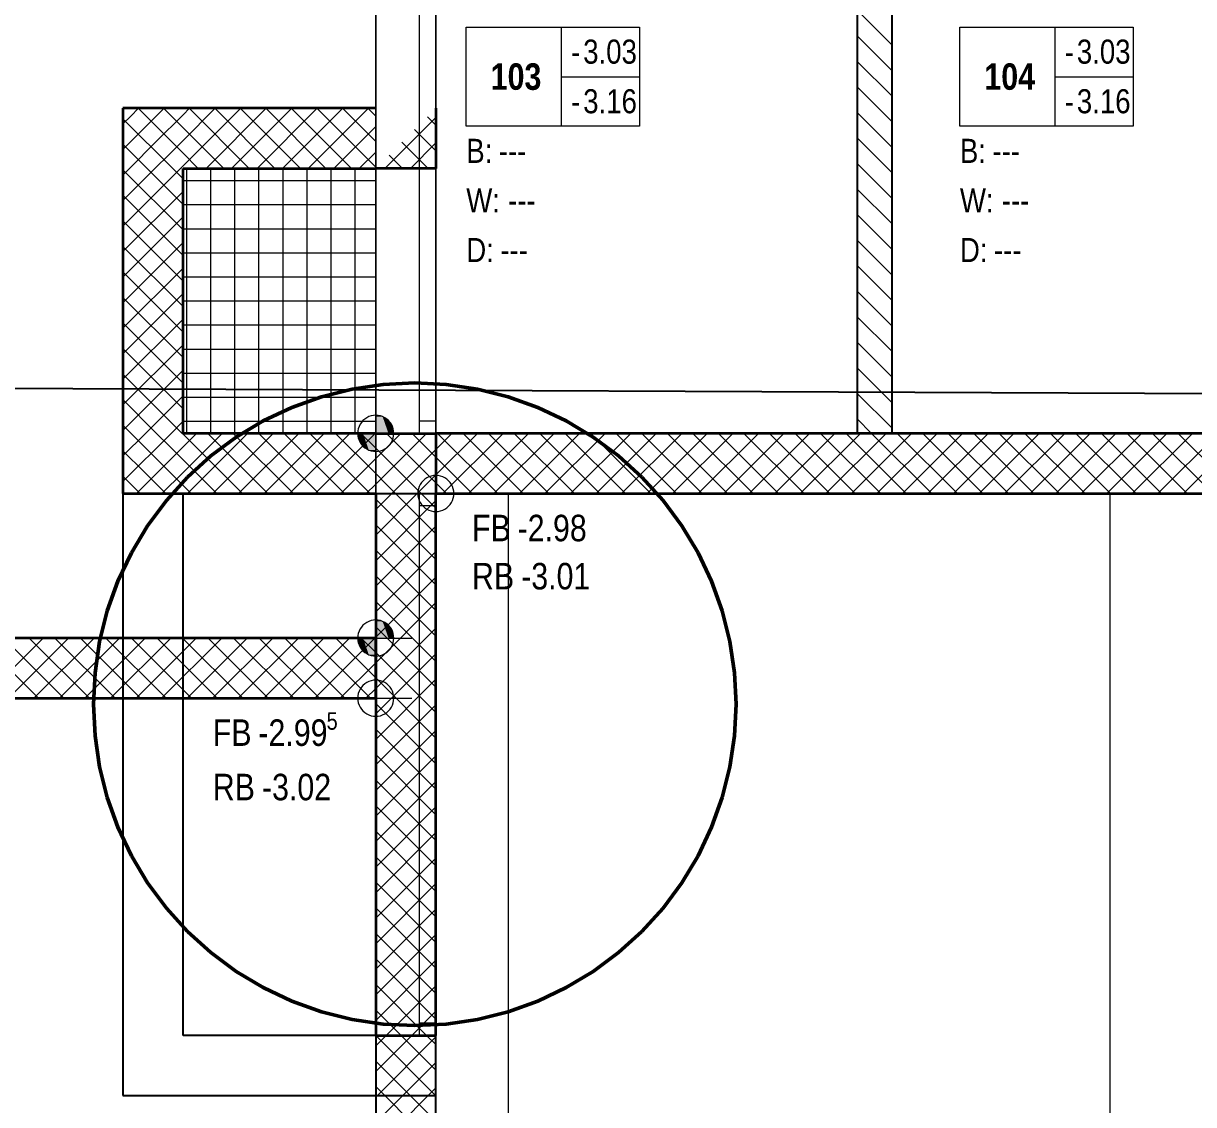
# Model space of a CAD drawing. Extents: x 885 to 2021, y 330 to 1122.
# Drawn here: x 1498.6 to 1595.8, y 798.9 to 888.7 of the extents above; entities that cross this region are included whole.
import ezdxf
from ezdxf.lldxf.tags import DXFTag

# ---------------------------------------------------------------- set-up
doc = ezdxf.new("R2010")
doc.units = 0
doc.layers.get('0').update_dxf_attribs({"lineweight": 25})
for name, color, linetype, lineweight in [('- Revision Neu', 7, 'Continuous', 25), ('000-3 Kataster Parzellengrenzen', 7, 'Continuous', 25), ('010 Aussenwände', 7, 'Continuous', 25), ('010 Aussenwände Abbruch', 7, 'Continuous', 25), ('010 Aussenwände Bauteilschraffuren', 7, 'Continuous', 25), ('010 Aussenwände Bauteilschraffuren Neu', 7, 'Continuous', 25), ('010 Aussenwände Neu', 7, 'Continuous', 25), ('010 Fenster', 7, 'Continuous', 25), ('010 Fenster Abbruch', 7, 'Continuous', 25), ('015 Innenwände', 7, 'Continuous', 25), ('015 Innenwände Abbruch', 7, 'Continuous', 25), ('015 Innenwände Bauteilschraffuren', 7, 'Continuous', 25), ('015 Innenwände Bauteilschraffuren Neu', 7, 'Continuous', 25), ('015 Innenwände Neu', 7, 'Continuous', 25), ('030 Bodenaufbauten', 7, 'Continuous', 25), ('035 Decken', 7, 'Continuous', 25), ('035 Decken Abbruch', 7, 'Continuous', 25), ('060 Möbel Einbau', 7, 'Continuous', 25), ('080 Raum Innen Kontur', 7, 'Continuous', 25), ('080 Raum Innen Kontur Neu', 7, 'Continuous', 25), ('080 Raum Innen Text', 7, 'Continuous', 25), ('080 Raum Innen Textrahmen', 7, 'Continuous', 25), ('111 Bemassung Ausführung Koten', 7, 'Continuous', 25), ('111 Bemassung Ausführung Koten Neu', 7, 'Continuous', 25)]:
    doc.layers.add(name, color=color, linetype=linetype, lineweight=lineweight)
doc.styles.get("Standard").update_dxf_attribs({"font": 'arial.ttf'})
tags = doc.linetypes.add('Blase - eng', pattern='A,0,[2,5773_032 -1.UG1.shx,S=0.003987,R=0,X=-6.43284e-05,Y=0.012246],-0.5,0', length=0.5).pattern_tags.tags
tags[14:15] = [DXFTag(74, 4), DXFTag(75, 0), DXFTag(340, '0'), DXFTag(46, 1.0), DXFTag(50, 0.0), DXFTag(44, 0.0), DXFTag(45, 0.0)]
tags[12:13] = [DXFTag(74, 4), DXFTag(75, 0), DXFTag(340, '0'), DXFTag(46, 1.0), DXFTag(50, 0.0), DXFTag(44, 0.0), DXFTag(45, 0.0)]
tags = doc.linetypes.add('Strich 2_1mm', pattern=[0.003, 0.002, -0.001]).pattern_tags.tags
tags[6:7] = [DXFTag(74, 4), DXFTag(75, 0), DXFTag(340, '0'), DXFTag(46, 1.0), DXFTag(50, 0.0), DXFTag(44, 0.0), DXFTag(45, 0.0)]
tags[4:5] = [DXFTag(74, 4), DXFTag(75, 0), DXFTag(340, '0'), DXFTag(46, 1.0), DXFTag(50, 0.0), DXFTag(44, 0.0), DXFTag(45, 0.0)]
tags = doc.linetypes.add('Strich 3_1mm Kanten', pattern=[0.004, 0.003, -0.001]).pattern_tags.tags
tags[6:7] = [DXFTag(74, 4), DXFTag(75, 0), DXFTag(340, '0'), DXFTag(46, 1.0), DXFTag(50, 0.0), DXFTag(44, 0.0), DXFTag(45, 0.0)]
tags[4:5] = [DXFTag(74, 4), DXFTag(75, 0), DXFTag(340, '0'), DXFTag(46, 1.0), DXFTag(50, 0.0), DXFTag(44, 0.0), DXFTag(45, 0.0)]
tags = doc.linetypes.add('Strichpunkt 3_1_1mm Achsen', pattern=[0.005, 0.003, -0.001, 0, -0.001]).pattern_tags.tags
tags[10:11] = [DXFTag(74, 4), DXFTag(75, 0), DXFTag(340, '0'), DXFTag(46, 1.0), DXFTag(50, 0.0), DXFTag(44, 0.0), DXFTag(45, 0.0)]
tags[8:9] = [DXFTag(74, 4), DXFTag(75, 0), DXFTag(340, '0'), DXFTag(46, 1.0), DXFTag(50, 0.0), DXFTag(44, 0.0), DXFTag(45, 0.0)]
tags[6:7] = [DXFTag(74, 4), DXFTag(75, 0), DXFTag(340, '0'), DXFTag(46, 1.0), DXFTag(50, 0.0), DXFTag(44, 0.0), DXFTag(45, 0.0)]
tags[4:5] = [DXFTag(74, 4), DXFTag(75, 0), DXFTag(340, '0'), DXFTag(46, 1.0), DXFTag(50, 0.0), DXFTag(44, 0.0), DXFTag(45, 0.0)]
tags = doc.linetypes.add('Unsichtbare Linie', pattern='A,0,[1,5773_032 -1.UG1.shx,S=10,R=0,X=0,Y=0],-10,0', length=10).pattern_tags.tags
tags[14:15] = [DXFTag(74, 4), DXFTag(75, 0), DXFTag(340, '0'), DXFTag(46, 1.0), DXFTag(50, 0.0), DXFTag(44, 0.0), DXFTag(45, 0.0)]
tags[12:13] = [DXFTag(74, 4), DXFTag(75, 0), DXFTag(340, '0'), DXFTag(46, 1.0), DXFTag(50, 0.0), DXFTag(44, 0.0), DXFTag(45, 0.0)]

# ---------------------------------------------------------------- blocks, each defined once
blk = doc.blocks.new('Referenz-A0T8DINEAL', base_point=(896.585, 372.187))
at = {"layer": '- Revision Neu', "color": 0, "linetype": 'Blase - eng', "lineweight": 50, "ltscale": 0.125}
for p, q in [((1528.506, 858.664), (1525.915, 858.28)), ((1531.122, 858.793), (1528.506, 858.664)), ((1533.738, 858.664), (1531.122, 858.793)), ((1536.329, 858.28), (1533.738, 858.664)), ((1523.375, 857.643), (1520.908, 856.761)), ((1525.915, 858.28), (1523.375, 857.643)), ((1538.87, 857.643), (1536.329, 858.28)), ((1541.336, 856.761), (1538.87, 857.643)), ((1520.908, 856.761), (1518.541, 855.641)), ((1543.704, 855.641), (1541.336, 856.761)), ((1518.541, 855.641), (1516.294, 854.295)), ((1545.95, 854.295), (1543.704, 855.641)), ((1516.294, 854.295), (1514.19, 852.734)), ((1548.054, 852.734), (1545.95, 854.295)), ((1514.19, 852.734), (1512.25, 850.975)), ((1549.995, 850.975), (1548.054, 852.734)), ((1512.25, 850.975), (1510.491, 849.035)), ((1551.754, 849.035), (1549.995, 850.975)), ((1510.491, 849.035), (1508.93, 846.931)), ((1553.314, 846.931), (1551.754, 849.035)), ((1508.93, 846.931), (1507.584, 844.684)), ((1554.661, 844.684), (1553.314, 846.931)), ((1507.584, 844.684), (1506.464, 842.317)), ((1555.781, 842.317), (1554.661, 844.684)), ((1506.464, 842.317), (1505.582, 839.85)), ((1556.663, 839.85), (1555.781, 842.317)), ((1505.582, 839.85), (1504.945, 837.31)), ((1557.299, 837.31), (1556.663, 839.85)), ((1504.945, 837.31), (1504.561, 834.719)), ((1557.684, 834.719), (1557.299, 837.31)), ((1504.561, 834.719), (1504.432, 832.103)), ((1557.812, 832.103), (1557.684, 834.719)), ((1504.432, 832.103), (1504.561, 829.487)), ((1557.684, 829.487), (1557.812, 832.103)), ((1504.561, 829.487), (1504.945, 826.896)), ((1557.299, 826.896), (1557.684, 829.487)), ((1504.945, 826.896), (1505.582, 824.355)), ((1556.663, 824.355), (1557.299, 826.896)), ((1505.582, 824.355), (1506.464, 821.889)), ((1555.781, 821.889), (1556.663, 824.355)), ((1506.464, 821.889), (1507.584, 819.521)), ((1554.661, 819.521), (1555.781, 821.889)), ((1507.584, 819.521), (1508.93, 817.275)), ((1553.314, 817.275), (1554.661, 819.521)), ((1508.93, 817.275), (1510.491, 815.171)), ((1551.754, 815.171), (1553.314, 817.275)), ((1510.491, 815.171), (1512.25, 813.23)), ((1549.995, 813.23), (1551.754, 815.171)), ((1512.25, 813.23), (1514.19, 811.471)), ((1548.054, 811.471), (1549.995, 813.23)), ((1514.19, 811.471), (1516.294, 809.911)), ((1545.95, 809.911), (1548.054, 811.471)), ((1516.294, 809.911), (1518.541, 808.564)), ((1543.704, 808.564), (1545.95, 809.911)), ((1518.541, 808.564), (1520.908, 807.444)), ((1541.336, 807.444), (1543.704, 808.564)), ((1520.908, 807.444), (1523.375, 806.562)), ((1538.87, 806.562), (1541.336, 807.444)), ((1523.375, 806.562), (1525.915, 805.926)), ((1525.915, 805.926), (1528.506, 805.541)), ((1533.738, 805.541), (1536.329, 805.926)), ((1536.329, 805.926), (1538.87, 806.562)), ((1528.506, 805.541), (1531.122, 805.413)), ((1531.122, 805.413), (1533.738, 805.541))]:
    blk.add_line(p, q, dxfattribs=at)
at = {"layer": '000-3 Kataster Parzellengrenzen', "color": 0, "linetype": 'Continuous', "lineweight": -2, "ltscale": 0.0625}
blk.add_line((1490.819, 858.386), (1721.151, 857.379), dxfattribs=at)
blk.add_line((1490.819, 858.386), (1721.151, 857.379), dxfattribs=at)
at = {"layer": '010 Aussenwände', "color": 0, "lineweight": 35}
for p, q in [((1527.878, 881.603), (1506.878, 881.603)), ((1506.878, 881.603), (1506.878, 876.603)), ((1532.878, 881.603), (1532.878, 876.603)), ((1506.878, 876.603), (1506.878, 849.603)), ((1511.878, 876.603), (1527.878, 876.603)), ((1511.878, 854.603), (1511.878, 876.603)), ((1532.878, 876.603), (1527.878, 876.603)), ((1532.878, 876.603), (1527.878, 876.603)), ((1527.878, 854.603), (1511.878, 854.603)), ((1506.878, 849.603), (1511.878, 849.603)), ((1511.878, 849.603), (1527.878, 849.603))]:
    blk.add_line(p, q, dxfattribs=at)
at = {"layer": '010 Aussenwände', "color": 0, "linetype": 'Strichpunkt 3_1_1mm Achsen', "lineweight": 13, "ltscale": 0.0169}
for p, q in [((1527.878, 876.603), (1527.878, 854.603)), ((1532.878, 854.603), (1532.878, 876.603)), ((1527.878, 854.603), (1532.878, 854.603))]:
    blk.add_line(p, q, dxfattribs=at)
at = {"layer": '010 Aussenwände Abbruch', "color": 0, "linetype": 'Strich 2_1mm', "lineweight": -2, "ltscale": 0.0625}
for p, q in [((1506.878, 849.603), (1506.878, 799.603)), ((1506.878, 849.603), (1511.878, 849.603)), ((1511.878, 804.603), (1511.878, 849.603)), ((1527.878, 804.603), (1511.878, 804.603)), ((1506.878, 799.603), (1511.878, 799.603)), ((1511.878, 799.603), (1532.878, 799.603))]:
    blk.add_line(p, q, dxfattribs=at)
at = {"layer": '010 Aussenwände Bauteilschraffuren', "color": 0, "linetype": 'Continuous', "lineweight": 13, "ltscale": 0.0169}
for p, q in [((1506.878, 880.303), (1507.528, 880.953)), ((1511.016, 876.603), (1506.878, 880.74)), ((1507.528, 880.953), (1508.178, 881.603)), ((1511.878, 877.862), (1508.137, 881.603)), ((1508.589, 879.892), (1510.3, 881.603)), ((1509.65, 878.831), (1511.878, 881.06)), ((1511.878, 879.983), (1510.259, 881.603)), ((1511.878, 881.06), (1512.421, 881.603)), ((1511.878, 878.939), (1514.542, 881.603)), ((1511.878, 876.817), (1516.664, 881.603)), ((1517.38, 876.603), (1512.38, 881.603)), ((1513.785, 876.603), (1518.785, 881.603)), ((1519.501, 876.603), (1514.501, 881.603)), ((1515.906, 876.603), (1520.906, 881.603)), ((1521.623, 876.603), (1516.623, 881.603)), ((1518.028, 876.603), (1523.028, 881.603)), ((1523.744, 876.603), (1518.744, 881.603)), ((1520.149, 876.603), (1525.149, 881.603)), ((1525.865, 876.603), (1520.865, 881.603)), ((1522.27, 876.603), (1527.27, 881.603)), ((1527.878, 876.711), (1522.987, 881.603)), ((1527.878, 878.832), (1525.108, 881.603)), ((1527.878, 880.954), (1527.229, 881.603)), ((1528.634, 876.603), (1532.878, 880.847)), ((1532.878, 880.196), (1532.175, 880.9)), ((1506.878, 878.181), (1508.589, 879.892)), ((1515.259, 876.603), (1511.878, 879.983)), ((1524.392, 876.603), (1527.878, 880.09)), ((1532.878, 878.075), (1531.114, 879.839)), ((1507.421, 876.603), (1509.65, 878.831)), ((1510.71, 877.771), (1511.878, 878.939)), ((1508.895, 876.603), (1506.878, 878.619)), ((1513.137, 876.603), (1511.878, 877.862)), ((1526.513, 876.603), (1527.878, 877.968)), ((1532.229, 876.603), (1530.054, 878.778)), ((1530.756, 876.603), (1532.878, 878.726)), ((1509.542, 876.603), (1510.71, 877.771)), ((1530.108, 876.603), (1528.993, 877.718)), ((1506.878, 876.06), (1507.421, 876.603)), ((1506.878, 873.939), (1509.542, 876.603)), ((1506.878, 871.817), (1511.664, 876.603)), ((1511.878, 871.498), (1506.878, 876.498)), ((1511.878, 873.619), (1508.895, 876.603)), ((1511.878, 875.74), (1511.016, 876.603)), ((1511.664, 876.603), (1511.771, 876.71)), ((1511.771, 876.71), (1511.878, 876.817)), ((1527.987, 876.603), (1527.933, 876.657)), ((1532.877, 876.603), (1532.878, 876.604)), ((1506.878, 869.696), (1511.878, 874.696)), ((1511.878, 869.376), (1506.878, 874.376)), ((1506.878, 867.575), (1511.878, 872.575)), ((1511.878, 867.255), (1506.878, 872.255)), ((1506.878, 865.454), (1511.878, 870.454)), ((1511.878, 865.134), (1506.878, 870.134)), ((1506.878, 863.332), (1511.878, 868.332)), ((1511.878, 863.013), (1506.878, 868.013)), ((1506.878, 861.211), (1511.878, 866.211)), ((1511.878, 860.891), (1506.878, 865.891)), ((1506.878, 859.09), (1511.878, 864.09)), ((1511.878, 858.77), (1506.878, 863.77)), ((1506.878, 856.968), (1511.878, 861.968)), ((1511.878, 856.649), (1506.878, 861.649)), ((1506.878, 854.847), (1511.878, 859.847)), ((1511.803, 854.603), (1506.878, 859.527)), ((1509.682, 854.603), (1506.878, 857.406)), ((1508.756, 854.603), (1511.878, 857.726)), ((1510.877, 854.603), (1511.878, 855.604)), ((1507.56, 854.603), (1506.878, 855.285)), ((1506.878, 852.726), (1508.756, 854.603)), ((1506.878, 850.604), (1510.877, 854.603)), ((1509.719, 852.444), (1507.56, 854.603)), ((1510.78, 853.504), (1509.682, 854.603)), ((1511.841, 854.565), (1511.803, 854.603)), ((1511.878, 854.527), (1511.841, 854.565)), ((1511.878, 853.483), (1512.998, 854.603)), ((1511.878, 851.362), (1515.12, 854.603)), ((1516.803, 849.603), (1511.878, 854.527)), ((1512.241, 849.603), (1517.241, 854.603)), ((1518.924, 849.603), (1513.924, 854.603)), ((1514.362, 849.603), (1519.362, 854.603)), ((1521.045, 849.603), (1516.045, 854.603)), ((1516.483, 849.603), (1521.483, 854.603)), ((1523.167, 849.603), (1518.167, 854.603)), ((1518.605, 849.603), (1523.605, 854.603)), ((1525.288, 849.603), (1520.288, 854.603)), ((1520.726, 849.603), (1525.726, 854.603)), ((1527.409, 849.603), (1522.409, 854.603)), ((1522.847, 849.603), (1527.847, 854.603)), ((1527.878, 851.255), (1524.531, 854.603)), ((1527.878, 853.376), (1526.652, 854.603)), ((1527.878, 852.512), (1529.969, 854.603)), ((1527.878, 850.391), (1532.09, 854.603)), ((1530.826, 852.55), (1528.773, 854.603)), ((1531.887, 853.611), (1530.895, 854.603)), ((1532.878, 852.619), (1531.887, 853.611)), ((1508.659, 851.383), (1506.878, 853.163)), ((1507.998, 849.603), (1511.878, 853.483)), ((1511.878, 852.406), (1510.78, 853.504)), ((1529.765, 851.49), (1527.878, 853.376)), ((1529.211, 849.603), (1532.878, 853.27)), ((1532.878, 850.498), (1530.826, 852.55)), ((1511.878, 850.285), (1509.719, 852.444)), ((1514.682, 849.603), (1511.878, 852.406)), ((1524.969, 849.603), (1527.878, 852.512)), ((1507.598, 850.322), (1506.878, 851.042)), ((1510.439, 849.603), (1508.659, 851.383)), ((1510.12, 849.603), (1511.878, 851.362)), ((1528.705, 850.429), (1527.878, 851.255)), ((1531.652, 849.603), (1529.765, 851.49)), ((1531.333, 849.603), (1532.878, 851.148)), ((1508.318, 849.603), (1507.598, 850.322)), ((1512.56, 849.603), (1511.878, 850.285)), ((1527.09, 849.603), (1527.878, 850.391)), ((1529.531, 849.603), (1528.705, 850.429))]:
    blk.add_line(p, q, dxfattribs=at)
at = {"layer": '010 Aussenwände Bauteilschraffuren Neu', "color": 0, "linetype": 'Continuous', "lineweight": 0, "ltscale": 0.0169}
for p, q in [((1499.862, 832.603), (1494.862, 837.603)), ((1495.241, 832.603), (1500.241, 837.603)), ((1501.983, 832.603), (1496.983, 837.603)), ((1497.362, 832.603), (1502.362, 837.603)), ((1504.104, 832.603), (1499.104, 837.603)), ((1499.483, 832.603), (1504.483, 837.603)), ((1506.226, 832.603), (1501.226, 837.603)), ((1501.605, 832.603), (1506.605, 837.603)), ((1508.347, 832.603), (1503.347, 837.603)), ((1503.726, 832.603), (1508.726, 837.603)), ((1510.468, 832.603), (1505.468, 837.603)), ((1505.847, 832.603), (1510.847, 837.603)), ((1512.59, 832.603), (1507.59, 837.603)), ((1507.969, 832.603), (1512.969, 837.603)), ((1514.711, 832.603), (1509.711, 837.603)), ((1510.09, 832.603), (1515.09, 837.603)), ((1516.832, 832.603), (1511.832, 837.603)), ((1512.211, 832.603), (1517.211, 837.603)), ((1518.954, 832.603), (1513.954, 837.603)), ((1514.333, 832.603), (1519.333, 837.603)), ((1521.075, 832.603), (1516.075, 837.603)), ((1516.454, 832.603), (1521.454, 837.603)), ((1523.196, 832.603), (1518.196, 837.603)), ((1518.575, 832.603), (1523.575, 837.603)), ((1525.318, 832.603), (1520.318, 837.603)), ((1520.697, 832.603), (1525.697, 837.603)), ((1527.439, 832.603), (1522.439, 837.603)), ((1522.818, 832.603), (1527.818, 837.603)), ((1527.878, 834.285), (1524.56, 837.603)), ((1527.878, 836.406), (1526.682, 837.603)), ((1524.939, 832.603), (1527.878, 835.542)), ((1527.061, 832.603), (1527.878, 833.421))]:
    blk.add_line(p, q, dxfattribs=at)
at = {"layer": '010 Aussenwände Neu', "color": 0, "lineweight": 35}
for p, q in [((1527.878, 837.603), (1085.578, 837.603)), ((1527.878, 832.603), (1527.878, 837.603)), ((1387.378, 832.603), (1527.878, 832.603))]:
    blk.add_line(p, q, dxfattribs=at)
at = {"layer": '010 Fenster', "color": 0, "lineweight": 13}
for p, q in [((1527.878, 854.603), (1527.878, 899.603)), ((1532.878, 854.603), (1532.878, 899.603)), ((1531.478, 898.603), (1531.478, 855.603)), ((1532.878, 855.603), (1532.878, 898.603)), ((1531.478, 855.603), (1531.478, 854.603)), ((1532.878, 855.603), (1531.478, 855.603)), ((1532.878, 854.603), (1532.878, 855.603))]:
    blk.add_line(p, q, dxfattribs=at)
at = {"layer": '010 Fenster', "color": 0, "lineweight": 35}
for p, q in [((1527.878, 854.603), (1531.478, 854.603)), ((1531.478, 854.603), (1532.878, 854.603)), ((1531.478, 854.603), (1532.878, 854.603))]:
    blk.add_line(p, q, dxfattribs=at)
at = {"layer": '010 Fenster Abbruch', "color": 0, "linetype": 'Strich 2_1mm', "lineweight": -2, "ltscale": 0.0625}
for p, q in [((1527.878, 849.603), (1531.478, 849.603)), ((1531.478, 849.603), (1532.878, 849.603)), ((1531.478, 849.603), (1532.878, 849.603)), ((1527.878, 804.603), (1531.478, 804.603)), ((1531.478, 804.603), (1532.878, 804.603)), ((1531.478, 804.603), (1532.878, 804.603))]:
    blk.add_line(p, q, dxfattribs=at)
at = {"layer": '010 Fenster Abbruch', "color": 0, "linetype": 'Strich 2_1mm', "lineweight": 13, "ltscale": 0.0169}
for p, q in [((1527.878, 804.603), (1527.878, 849.603)), ((1531.478, 849.603), (1531.478, 848.603)), ((1532.878, 848.603), (1532.878, 849.603)), ((1532.878, 804.603), (1532.878, 849.603)), ((1531.478, 848.603), (1532.878, 848.603)), ((1531.478, 848.603), (1531.478, 805.603)), ((1532.878, 805.603), (1532.878, 848.603)), ((1532.878, 805.603), (1531.478, 805.603)), ((1531.478, 805.603), (1531.478, 804.603)), ((1532.878, 804.603), (1532.878, 805.603))]:
    blk.add_line(p, q, dxfattribs=at)
at = {"layer": '015 Innenwände', "color": 0, "lineweight": -2}
for p, q in [((1567.878, 927.303), (1567.878, 854.603)), ((1570.778, 854.603), (1570.778, 927.303)), ((1567.878, 854.603), (1570.778, 854.603)), ((1532.878, 804.603), (1527.878, 804.603)), ((1527.878, 804.603), (1527.878, 742.003)), ((1532.878, 742.003), (1532.878, 804.603))]:
    blk.add_line(p, q, dxfattribs=at)
at = {"layer": '015 Innenwände', "color": 0, "lineweight": 35}
for p, q in [((1527.878, 854.603), (1531.478, 854.603)), ((1531.478, 854.603), (1532.878, 854.603)), ((1532.878, 854.603), (1532.878, 849.603)), ((1532.878, 854.603), (1532.878, 849.603)), ((1721.151, 854.603), (1532.878, 854.603)), ((1532.878, 849.603), (1721.151, 849.603))]:
    blk.add_line(p, q, dxfattribs=at)
at = {"layer": '015 Innenwände Abbruch', "color": 0, "linetype": 'Strich 2_1mm', "lineweight": -2, "ltscale": 0.0625}
for p, q in [((1527.878, 849.603), (1531.478, 849.603)), ((1531.478, 849.603), (1532.878, 849.603)), ((1527.878, 804.603), (1531.478, 804.603)), ((1531.478, 804.603), (1532.878, 804.603)), ((1532.878, 799.603), (1532.878, 804.603))]:
    blk.add_line(p, q, dxfattribs=at)
at = {"layer": '015 Innenwände Bauteilschraffuren', "color": 0, "linetype": 'Continuous', "lineweight": 13, "ltscale": 0.0169}
for p, q in [((1567.878, 889.744), (1570.778, 886.844)), ((1567.878, 887.623), (1570.778, 884.723)), ((1567.878, 885.501), (1570.778, 882.601)), ((1567.878, 883.38), (1570.778, 880.48)), ((1567.878, 881.259), (1570.778, 878.359)), ((1567.878, 879.137), (1570.778, 876.237)), ((1567.878, 877.016), (1570.778, 874.116)), ((1567.878, 874.895), (1570.778, 871.995)), ((1567.878, 872.773), (1570.778, 869.873)), ((1567.878, 870.652), (1570.778, 867.752)), ((1567.878, 868.531), (1570.778, 865.631)), ((1567.878, 866.409), (1570.778, 863.509)), ((1567.878, 864.288), (1570.778, 861.388)), ((1567.878, 862.167), (1570.778, 859.267)), ((1567.878, 860.046), (1570.778, 857.146)), ((1567.878, 857.924), (1570.778, 855.024)), ((1567.878, 855.803), (1569.078, 854.603)), ((1532.878, 853.27), (1534.211, 854.603)), ((1532.878, 851.148), (1536.333, 854.603)), ((1538.016, 849.603), (1533.016, 854.603)), ((1533.454, 849.603), (1538.454, 854.603)), ((1540.137, 849.603), (1535.137, 854.603)), ((1535.575, 849.603), (1540.575, 854.603)), ((1542.259, 849.603), (1537.259, 854.603)), ((1537.697, 849.603), (1542.697, 854.603)), ((1544.38, 849.603), (1539.38, 854.603)), ((1539.818, 849.603), (1544.818, 854.603)), ((1546.501, 849.603), (1541.501, 854.603)), ((1541.939, 849.603), (1546.939, 854.603)), ((1548.623, 849.603), (1543.623, 854.603)), ((1544.061, 849.603), (1549.061, 854.603)), ((1550.744, 849.603), (1545.744, 854.603)), ((1546.182, 849.603), (1551.182, 854.603)), ((1552.865, 849.603), (1547.865, 854.603)), ((1548.303, 849.603), (1553.303, 854.603)), ((1554.987, 849.603), (1549.987, 854.603)), ((1550.425, 849.603), (1555.425, 854.603)), ((1557.108, 849.603), (1552.108, 854.603)), ((1552.546, 849.603), (1557.546, 854.603)), ((1559.229, 849.603), (1554.229, 854.603)), ((1554.667, 849.603), (1559.667, 854.603)), ((1561.351, 849.603), (1556.351, 854.603)), ((1556.789, 849.603), (1561.789, 854.603)), ((1563.472, 849.603), (1558.472, 854.603)), ((1558.91, 849.603), (1563.91, 854.603)), ((1565.593, 849.603), (1560.593, 854.603)), ((1561.031, 849.603), (1566.031, 854.603)), ((1567.715, 849.603), (1562.715, 854.603)), ((1563.153, 849.603), (1568.153, 854.603)), ((1569.836, 849.603), (1564.836, 854.603)), ((1565.274, 849.603), (1570.274, 854.603)), ((1571.957, 849.603), (1566.957, 854.603)), ((1567.395, 849.603), (1572.395, 854.603)), ((1574.078, 849.603), (1569.078, 854.603)), ((1569.516, 849.603), (1574.516, 854.603)), ((1576.2, 849.603), (1571.2, 854.603)), ((1571.638, 849.603), (1576.638, 854.603)), ((1578.321, 849.603), (1573.321, 854.603)), ((1573.759, 849.603), (1578.759, 854.603)), ((1580.442, 849.603), (1575.442, 854.603)), ((1575.88, 849.603), (1580.88, 854.603)), ((1582.564, 849.603), (1577.564, 854.603)), ((1578.002, 849.603), (1583.002, 854.603)), ((1584.685, 849.603), (1579.685, 854.603)), ((1580.123, 849.603), (1585.123, 854.603)), ((1586.806, 849.603), (1581.806, 854.603)), ((1582.244, 849.603), (1587.244, 854.603)), ((1588.928, 849.603), (1583.928, 854.603)), ((1584.366, 849.603), (1589.366, 854.603)), ((1591.049, 849.603), (1586.049, 854.603)), ((1586.487, 849.603), (1591.487, 854.603)), ((1593.17, 849.603), (1588.17, 854.603)), ((1588.608, 849.603), (1593.608, 854.603)), ((1595.292, 849.603), (1590.292, 854.603)), ((1590.73, 849.603), (1595.73, 854.603)), ((1597.413, 849.603), (1592.413, 854.603)), ((1592.851, 849.603), (1597.851, 854.603)), ((1599.534, 849.603), (1594.534, 854.603)), ((1594.972, 849.603), (1599.972, 854.603)), ((1535.895, 849.603), (1532.878, 852.619)), ((1533.773, 849.603), (1532.878, 850.498)), ((1527.878, 803.722), (1528.759, 804.603)), ((1527.878, 801.601), (1530.88, 804.603)), ((1532.878, 799.586), (1527.878, 804.586)), ((1527.878, 799.479), (1532.878, 804.479)), ((1532.878, 801.707), (1529.983, 804.603)), ((1532.878, 803.829), (1532.104, 804.603)), ((1532.878, 797.465), (1527.878, 802.465)), ((1527.878, 797.358), (1532.878, 802.358)), ((1532.878, 795.343), (1527.878, 800.343)), ((1527.878, 795.237), (1532.878, 800.237))]:
    blk.add_line(p, q, dxfattribs=at)
at = {"layer": '015 Innenwände Bauteilschraffuren Neu', "color": 0, "linetype": 'Continuous', "lineweight": 0, "ltscale": 0.0169}
for p, q in [((1527.878, 848.27), (1529.211, 849.603)), ((1527.878, 846.148), (1531.333, 849.603)), ((1532.878, 844.134), (1527.878, 849.134)), ((1527.878, 844.027), (1532.878, 849.027)), ((1532.878, 846.255), (1529.531, 849.603)), ((1532.878, 848.376), (1531.652, 849.603)), ((1532.878, 842.013), (1527.878, 847.013)), ((1527.878, 841.906), (1532.878, 846.906)), ((1532.878, 839.891), (1527.878, 844.891)), ((1527.878, 839.784), (1532.878, 844.784)), ((1532.878, 837.77), (1527.878, 842.77)), ((1527.878, 837.663), (1532.878, 842.663)), ((1532.878, 835.649), (1527.878, 840.649)), ((1527.878, 835.542), (1532.878, 840.542)), ((1532.878, 833.527), (1527.878, 838.527)), ((1527.878, 833.421), (1532.878, 838.421)), ((1532.878, 831.406), (1527.878, 836.406)), ((1527.878, 831.299), (1532.878, 836.299)), ((1532.878, 829.285), (1527.878, 834.285)), ((1527.878, 829.178), (1532.878, 834.178)), ((1532.878, 827.163), (1527.878, 832.163)), ((1527.878, 827.057), (1532.878, 832.057)), ((1532.878, 825.042), (1527.878, 830.042)), ((1527.878, 824.935), (1532.878, 829.935)), ((1532.878, 822.921), (1527.878, 827.921)), ((1527.878, 822.814), (1532.878, 827.814)), ((1532.878, 820.799), (1527.878, 825.799)), ((1527.878, 820.693), (1532.878, 825.693)), ((1532.878, 818.678), (1527.878, 823.678)), ((1527.878, 818.571), (1532.878, 823.571)), ((1532.878, 816.557), (1527.878, 821.557)), ((1527.878, 816.45), (1532.878, 821.45)), ((1532.878, 814.435), (1527.878, 819.435)), ((1527.878, 814.329), (1532.878, 819.329)), ((1532.878, 812.314), (1527.878, 817.314)), ((1527.878, 812.207), (1532.878, 817.207)), ((1532.878, 810.193), (1527.878, 815.193)), ((1527.878, 810.086), (1532.878, 815.086)), ((1532.878, 808.071), (1527.878, 813.071)), ((1527.878, 807.965), (1532.878, 812.965)), ((1532.878, 805.95), (1527.878, 810.95)), ((1527.878, 805.843), (1532.878, 810.843)), ((1532.104, 804.603), (1527.878, 808.829)), ((1528.759, 804.603), (1532.878, 808.722)), ((1529.983, 804.603), (1527.878, 806.707)), ((1530.88, 804.603), (1532.878, 806.601))]:
    blk.add_line(p, q, dxfattribs=at)
at = {"layer": '015 Innenwände Neu', "color": 0, "lineweight": 35}
for p, q in [((1527.878, 849.603), (1527.878, 804.603)), ((1532.878, 804.603), (1532.878, 849.603)), ((1527.878, 804.603), (1532.878, 804.603))]:
    blk.add_line(p, q, dxfattribs=at)
at = {"layer": '030 Bodenaufbauten', "color": 0, "linetype": 'Unsichtbare Linie', "lineweight": 13, "ltscale": 0.0169}
for p, q in [((1532.878, 689.603), (1532.878, 849.603)), ((1532.878, 849.603), (1721.151, 849.603))]:
    blk.add_line(p, q, dxfattribs=at)
at = {"layer": '035 Decken', "color": 0, "linetype": 'Strichpunkt 3_1_1mm Achsen', "lineweight": 13, "ltscale": 0.002197}
blk.add_line((1527.878, 945.811), (1527.878, 566.003), dxfattribs=at)
at = {"layer": '035 Decken', "color": 0, "linetype": 'Continuous', "lineweight": 13, "ltscale": 0.0169}
for p, q in [((1527.878, 524.603), (1527.878, 945.811)), ((1527.878, 854.603), (1527.878, 945.811)), ((1527.878, 524.603), (1527.878, 945.811)), ((1506.878, 849.603), (1506.878, 881.603)), ((1506.878, 881.603), (1527.878, 881.603)), ((1527.878, 881.603), (1527.878, 849.603)), ((1527.878, 876.603), (1511.878, 876.603)), ((1511.878, 876.603), (1511.878, 854.603)), ((1512.178, 854.603), (1512.178, 876.603)), ((1514.178, 854.603), (1514.178, 876.603)), ((1516.178, 854.603), (1516.178, 876.603)), ((1518.178, 854.603), (1518.178, 876.603)), ((1520.178, 854.603), (1520.178, 876.603)), ((1522.178, 854.603), (1522.178, 876.603)), ((1524.178, 854.603), (1524.178, 876.603)), ((1526.178, 854.603), (1526.178, 876.603)), ((1527.878, 854.603), (1527.878, 876.603)), ((1511.878, 875.603), (1527.878, 875.603)), ((1511.878, 873.603), (1527.878, 873.603)), ((1511.878, 871.603), (1527.878, 871.603)), ((1511.878, 869.603), (1527.878, 869.603)), ((1511.878, 867.603), (1527.878, 867.603)), ((1511.878, 865.603), (1527.878, 865.603)), ((1511.878, 863.603), (1527.878, 863.603)), ((1511.878, 861.603), (1527.878, 861.603)), ((1511.878, 859.603), (1527.878, 859.603)), ((1511.878, 857.603), (1527.878, 857.603)), ((1511.878, 855.603), (1527.878, 855.603)), ((1511.878, 854.603), (1527.878, 854.603)), ((1721.151, 854.603), (1527.878, 854.603)), ((1527.878, 849.603), (1506.878, 849.603))]:
    blk.add_line(p, q, dxfattribs=at)
at = {"layer": '035 Decken', "color": 0, "linetype": 'Strich 3_1mm Kanten', "lineweight": 13, "ltscale": 0.002197}
for p, q in [((1527.878, 689.603), (1527.878, 854.603)), ((1527.878, 854.603), (1721.151, 854.603))]:
    blk.add_line(p, q, dxfattribs=at)
at = {"layer": '035 Decken Abbruch', "color": 0, "linetype": 'Strich 2_1mm', "lineweight": 13, "ltscale": 0.002197}
for p, q in [((1511.878, 804.603), (1511.878, 849.603)), ((1511.878, 849.603), (1527.878, 849.603)), ((1527.878, 849.603), (1527.878, 804.603)), ((1527.878, 804.603), (1511.878, 804.603))]:
    blk.add_line(p, q, dxfattribs=at)
at = {"layer": '060 Möbel Einbau', "color": 0, "lineweight": 13}
for p, q in [((1588.878, 849.603), (1538.878, 849.603)), ((1538.878, 849.603), (1538.878, 749.603)), ((1588.878, 849.603), (1588.878, 749.603))]:
    blk.add_line(p, q, dxfattribs=at)
at = {"layer": '080 Raum Innen Kontur', "color": 0, "linetype": 'Continuous', "lineweight": 13, "ltscale": 0.0169}
for p, q in [((1532.878, 927.303), (1532.878, 854.603)), ((1567.878, 854.603), (1567.878, 927.303)), ((1570.778, 927.303), (1570.778, 854.603)), ((1532.878, 854.603), (1567.878, 854.603)), ((1570.778, 854.603), (1611.778, 854.603))]:
    blk.add_line(p, q, dxfattribs=at)
at = {"layer": '080 Raum Innen Kontur Neu', "color": 0, "linetype": 'Continuous', "lineweight": 13, "ltscale": 0.0169}
for p, q in [((1721.151, 849.603), (1532.878, 849.603)), ((1532.878, 849.603), (1532.878, 832.603)), ((1527.878, 832.603), (1387.378, 832.603)), ((1527.878, 804.603), (1527.878, 832.603)), ((1532.878, 832.603), (1532.878, 804.603)), ((1527.878, 742.003), (1527.878, 804.603)), ((1532.878, 804.603), (1532.878, 742.003))]:
    blk.add_line(p, q, dxfattribs=at)
at = {"layer": '080 Raum Innen Textrahmen', "color": 0, "lineweight": 13}
for p, q in [((1535.404, 888.339), (1549.789, 888.339)), ((1535.404, 880.104), (1535.404, 888.339)), ((1543.276, 888.339), (1543.276, 880.104)), ((1549.789, 888.339), (1549.789, 880.104)), ((1576.412, 880.104), (1576.412, 888.339)), ((1576.412, 888.339), (1590.798, 888.339)), ((1584.285, 888.339), (1584.285, 880.104)), ((1590.798, 888.339), (1590.798, 880.104)), ((1543.276, 884.221), (1549.789, 884.221)), ((1584.285, 884.221), (1590.798, 884.221)), ((1549.789, 880.104), (1535.404, 880.104)), ((1590.798, 880.104), (1576.412, 880.104))]:
    blk.add_line(p, q, dxfattribs=at)
at = {"layer": '111 Bemassung Ausführung Koten', "color": 0, "lineweight": 13}
for p, q in [((1527.878, 851.603), (1527.878, 857.603)), ((1524.878, 854.603), (1530.878, 854.603)), ((1532.878, 846.603), (1532.878, 852.603)), ((1529.878, 849.603), (1535.878, 849.603))]:
    blk.add_line(p, q, dxfattribs=at)
at = {"layer": '111 Bemassung Ausführung Koten', "color": 0, "linetype": 'Continuous', "lineweight": 13, "ltscale": 0.0169}
for p, q in [((1526.688, 855.516), (1526.579, 855.353)), ((1526.818, 855.663), (1526.688, 855.516)), ((1526.965, 855.793), (1526.818, 855.663)), ((1527.128, 855.902), (1526.965, 855.793)), ((1527.304, 855.989), (1527.128, 855.902)), ((1527.49, 856.052), (1527.304, 855.989)), ((1527.683, 856.09), (1527.49, 856.052)), ((1527.878, 856.103), (1527.683, 856.09)), ((1528.074, 856.09), (1527.878, 856.103)), ((1528.267, 856.052), (1528.074, 856.09)), ((1528.452, 855.989), (1528.267, 856.052)), ((1528.628, 855.902), (1528.452, 855.989)), ((1528.792, 855.793), (1528.628, 855.902)), ((1528.939, 855.663), (1528.792, 855.793)), ((1529.068, 855.516), (1528.939, 855.663)), ((1529.177, 855.353), (1529.068, 855.516)), ((1526.391, 854.799), (1526.378, 854.603)), ((1526.378, 854.603), (1526.391, 854.407)), ((1526.43, 854.991), (1526.391, 854.799)), ((1526.493, 855.177), (1526.43, 854.991)), ((1526.579, 855.353), (1526.493, 855.177)), ((1529.264, 855.177), (1529.177, 855.353)), ((1529.327, 854.991), (1529.264, 855.177)), ((1529.366, 854.799), (1529.327, 854.991)), ((1529.378, 854.603), (1529.366, 854.799)), ((1529.366, 854.407), (1529.378, 854.603)), ((1526.391, 854.407), (1526.43, 854.215)), ((1526.43, 854.215), (1526.493, 854.029)), ((1526.493, 854.029), (1526.579, 853.853)), ((1526.579, 853.853), (1526.688, 853.69)), ((1526.688, 853.69), (1526.818, 853.542)), ((1526.818, 853.542), (1526.965, 853.413)), ((1528.792, 853.413), (1528.939, 853.542)), ((1528.939, 853.542), (1529.068, 853.69)), ((1529.068, 853.69), (1529.177, 853.853)), ((1529.177, 853.853), (1529.264, 854.029)), ((1529.264, 854.029), (1529.327, 854.215)), ((1529.327, 854.215), (1529.366, 854.407)), ((1526.965, 853.413), (1527.128, 853.304)), ((1527.128, 853.304), (1527.304, 853.217)), ((1527.304, 853.217), (1527.49, 853.154)), ((1527.49, 853.154), (1527.683, 853.116)), ((1527.683, 853.116), (1527.878, 853.103)), ((1527.878, 853.103), (1528.074, 853.116)), ((1528.074, 853.116), (1528.267, 853.154)), ((1528.267, 853.154), (1528.452, 853.217)), ((1528.452, 853.217), (1528.628, 853.304)), ((1528.628, 853.304), (1528.792, 853.413)), ((1531.818, 850.663), (1531.688, 850.516)), ((1531.965, 850.793), (1531.818, 850.663)), ((1532.128, 850.902), (1531.965, 850.793)), ((1532.304, 850.989), (1532.128, 850.902)), ((1532.49, 851.052), (1532.304, 850.989)), ((1532.683, 851.09), (1532.49, 851.052)), ((1532.878, 851.103), (1532.683, 851.09)), ((1533.074, 851.09), (1532.878, 851.103)), ((1533.267, 851.052), (1533.074, 851.09)), ((1533.452, 850.989), (1533.267, 851.052)), ((1533.628, 850.902), (1533.452, 850.989)), ((1533.792, 850.793), (1533.628, 850.902)), ((1533.939, 850.663), (1533.792, 850.793)), ((1534.068, 850.516), (1533.939, 850.663)), ((1531.391, 849.799), (1531.378, 849.603)), ((1531.43, 849.991), (1531.391, 849.799)), ((1531.493, 850.177), (1531.43, 849.991)), ((1531.579, 850.353), (1531.493, 850.177)), ((1531.688, 850.516), (1531.579, 850.353)), ((1534.177, 850.353), (1534.068, 850.516)), ((1534.264, 850.177), (1534.177, 850.353)), ((1534.327, 849.991), (1534.264, 850.177)), ((1534.366, 849.799), (1534.327, 849.991)), ((1534.378, 849.603), (1534.366, 849.799)), ((1531.378, 849.603), (1531.391, 849.407)), ((1531.391, 849.407), (1531.43, 849.215)), ((1531.43, 849.215), (1531.493, 849.029)), ((1531.493, 849.029), (1531.579, 848.853)), ((1531.579, 848.853), (1531.688, 848.69)), ((1531.688, 848.69), (1531.818, 848.542)), ((1533.939, 848.542), (1534.068, 848.69)), ((1534.068, 848.69), (1534.177, 848.853)), ((1534.177, 848.853), (1534.264, 849.029)), ((1534.264, 849.029), (1534.327, 849.215)), ((1534.327, 849.215), (1534.366, 849.407)), ((1534.366, 849.407), (1534.378, 849.603)), ((1531.818, 848.542), (1531.965, 848.413)), ((1531.965, 848.413), (1532.128, 848.304)), ((1532.128, 848.304), (1532.304, 848.217)), ((1532.304, 848.217), (1532.49, 848.154)), ((1532.49, 848.154), (1532.683, 848.116)), ((1532.683, 848.116), (1532.878, 848.103)), ((1532.878, 848.103), (1533.074, 848.116)), ((1533.074, 848.116), (1533.267, 848.154)), ((1533.267, 848.154), (1533.452, 848.217)), ((1533.452, 848.217), (1533.628, 848.304)), ((1533.628, 848.304), (1533.792, 848.413)), ((1533.792, 848.413), (1533.939, 848.542))]:
    blk.add_line(p, q, dxfattribs=at)
at = {"layer": '111 Bemassung Ausführung Koten', "color": 0, "linetype": 'Continuous', "lineweight": 0, "ltscale": 0.0169}
for points in [[(1527.878, 854.603), (1528.452, 854.603), (1527.878, 856.103)], [(1528.452, 855.989), (1527.922, 855.989), (1527.878, 856.103)], [(1528.452, 854.603), (1528.452, 855.989), (1527.922, 855.989)], [(1528.452, 854.603), (1528.939, 854.603), (1528.452, 855.989)], [(1528.939, 855.663), (1528.567, 855.663), (1528.452, 855.989)], [(1528.939, 854.603), (1528.939, 855.663), (1528.567, 855.663)], [(1528.939, 854.603), (1529.264, 854.603), (1528.939, 855.663)], [(1529.264, 855.177), (1529.088, 855.177), (1528.939, 855.663)], [(1526.493, 854.029), (1526.493, 854.603), (1526.378, 854.603)], [(1526.669, 854.029), (1526.493, 854.029), (1526.493, 854.603)], [(1526.818, 853.542), (1526.818, 854.603), (1526.493, 854.603)], [(1527.19, 853.542), (1526.818, 853.542), (1526.818, 854.603)], [(1527.304, 853.217), (1527.304, 854.603), (1526.818, 854.603)], [(1527.835, 853.217), (1527.304, 853.217), (1527.304, 854.603)], [(1527.878, 853.103), (1527.878, 854.603), (1527.304, 854.603)], [(1529.264, 854.603), (1529.264, 855.177), (1529.088, 855.177)], [(1529.264, 854.603), (1529.378, 854.603), (1529.264, 855.177)], [(1526.818, 853.542), (1526.669, 854.029), (1526.493, 854.029)], [(1527.304, 853.217), (1527.19, 853.542), (1526.818, 853.542)], [(1527.878, 853.103), (1527.835, 853.217), (1527.304, 853.217)]]:
    blk.add_solid(points, dxfattribs=at)
at = {"layer": '111 Bemassung Ausführung Koten Neu', "color": 0, "lineweight": 13}
for p, q in [((1527.878, 834.603), (1527.878, 840.603)), ((1524.878, 837.603), (1530.878, 837.603)), ((1527.878, 829.603), (1527.878, 835.603)), ((1524.878, 832.603), (1530.878, 832.603))]:
    blk.add_line(p, q, dxfattribs=at)
at = {"layer": '111 Bemassung Ausführung Koten Neu', "color": 0, "linetype": 'Continuous', "lineweight": 13, "ltscale": 0.0169}
for p, q in [((1527.304, 838.989), (1527.128, 838.902)), ((1527.49, 839.052), (1527.304, 838.989)), ((1527.683, 839.09), (1527.49, 839.052)), ((1527.878, 839.103), (1527.683, 839.09)), ((1528.074, 839.09), (1527.878, 839.103)), ((1528.267, 839.052), (1528.074, 839.09)), ((1528.452, 838.989), (1528.267, 839.052)), ((1528.628, 838.902), (1528.452, 838.989)), ((1526.43, 837.991), (1526.391, 837.799)), ((1526.493, 838.177), (1526.43, 837.991)), ((1526.579, 838.353), (1526.493, 838.177)), ((1526.688, 838.516), (1526.579, 838.353)), ((1526.818, 838.663), (1526.688, 838.516)), ((1526.965, 838.793), (1526.818, 838.663)), ((1527.128, 838.902), (1526.965, 838.793)), ((1528.792, 838.793), (1528.628, 838.902)), ((1528.939, 838.663), (1528.792, 838.793)), ((1529.068, 838.516), (1528.939, 838.663)), ((1529.177, 838.353), (1529.068, 838.516)), ((1529.264, 838.177), (1529.177, 838.353)), ((1529.327, 837.991), (1529.264, 838.177)), ((1529.366, 837.799), (1529.327, 837.991)), ((1526.391, 837.799), (1526.378, 837.603)), ((1526.378, 837.603), (1526.391, 837.407)), ((1526.391, 837.407), (1526.43, 837.215)), ((1526.43, 837.215), (1526.493, 837.029)), ((1526.493, 837.029), (1526.579, 836.853)), ((1529.177, 836.853), (1529.264, 837.029)), ((1529.264, 837.029), (1529.327, 837.215)), ((1529.327, 837.215), (1529.366, 837.407)), ((1529.378, 837.603), (1529.366, 837.799)), ((1529.366, 837.407), (1529.378, 837.603)), ((1526.579, 836.853), (1526.688, 836.69)), ((1526.688, 836.69), (1526.818, 836.542)), ((1526.818, 836.542), (1526.965, 836.413)), ((1526.965, 836.413), (1527.128, 836.304)), ((1527.128, 836.304), (1527.304, 836.217)), ((1527.304, 836.217), (1527.49, 836.154)), ((1527.49, 836.154), (1527.683, 836.116)), ((1527.683, 836.116), (1527.878, 836.103)), ((1527.878, 836.103), (1528.074, 836.116)), ((1528.074, 836.116), (1528.267, 836.154)), ((1528.267, 836.154), (1528.452, 836.217)), ((1528.452, 836.217), (1528.628, 836.304)), ((1528.628, 836.304), (1528.792, 836.413)), ((1528.792, 836.413), (1528.939, 836.542)), ((1528.939, 836.542), (1529.068, 836.69)), ((1529.068, 836.69), (1529.177, 836.853)), ((1527.683, 834.09), (1527.49, 834.052)), ((1527.878, 834.103), (1527.683, 834.09)), ((1528.074, 834.09), (1527.878, 834.103)), ((1528.267, 834.052), (1528.074, 834.09)), ((1526.493, 833.177), (1526.43, 832.991)), ((1526.579, 833.353), (1526.493, 833.177)), ((1526.688, 833.516), (1526.579, 833.353)), ((1526.818, 833.663), (1526.688, 833.516)), ((1526.965, 833.793), (1526.818, 833.663)), ((1527.128, 833.902), (1526.965, 833.793)), ((1527.304, 833.989), (1527.128, 833.902)), ((1527.49, 834.052), (1527.304, 833.989)), ((1528.452, 833.989), (1528.267, 834.052)), ((1528.628, 833.902), (1528.452, 833.989)), ((1528.792, 833.793), (1528.628, 833.902)), ((1528.939, 833.663), (1528.792, 833.793)), ((1529.068, 833.516), (1528.939, 833.663)), ((1529.177, 833.353), (1529.068, 833.516)), ((1529.264, 833.177), (1529.177, 833.353)), ((1529.327, 832.991), (1529.264, 833.177)), ((1526.391, 832.799), (1526.378, 832.603)), ((1526.378, 832.603), (1526.391, 832.407)), ((1526.43, 832.991), (1526.391, 832.799)), ((1526.391, 832.407), (1526.43, 832.215)), ((1526.43, 832.215), (1526.493, 832.029)), ((1529.264, 832.029), (1529.327, 832.215)), ((1529.366, 832.799), (1529.327, 832.991)), ((1529.327, 832.215), (1529.366, 832.407)), ((1529.378, 832.603), (1529.366, 832.799)), ((1529.366, 832.407), (1529.378, 832.603)), ((1526.493, 832.029), (1526.579, 831.853)), ((1526.579, 831.853), (1526.688, 831.69)), ((1526.688, 831.69), (1526.818, 831.542)), ((1526.818, 831.542), (1526.965, 831.413)), ((1526.965, 831.413), (1527.128, 831.304)), ((1527.128, 831.304), (1527.304, 831.217)), ((1527.304, 831.217), (1527.49, 831.154)), ((1528.267, 831.154), (1528.452, 831.217)), ((1528.452, 831.217), (1528.628, 831.304)), ((1528.628, 831.304), (1528.792, 831.413)), ((1528.792, 831.413), (1528.939, 831.542)), ((1528.939, 831.542), (1529.068, 831.69)), ((1529.068, 831.69), (1529.177, 831.853)), ((1529.177, 831.853), (1529.264, 832.029)), ((1527.49, 831.154), (1527.683, 831.116)), ((1527.683, 831.116), (1527.878, 831.103)), ((1527.878, 831.103), (1528.074, 831.116)), ((1528.074, 831.116), (1528.267, 831.154))]:
    blk.add_line(p, q, dxfattribs=at)
at = {"layer": '111 Bemassung Ausführung Koten Neu', "color": 0, "linetype": 'Continuous', "lineweight": 0, "ltscale": 0.0169}
for points in [[(1527.878, 837.603), (1528.452, 837.603), (1527.878, 839.103)], [(1528.452, 838.989), (1527.922, 838.989), (1527.878, 839.103)], [(1528.452, 837.603), (1528.452, 838.989), (1527.922, 838.989)], [(1528.452, 837.603), (1528.939, 837.603), (1528.452, 838.989)], [(1528.939, 838.663), (1528.567, 838.663), (1528.452, 838.989)], [(1528.939, 837.603), (1528.939, 838.663), (1528.567, 838.663)], [(1528.939, 837.603), (1529.264, 837.603), (1528.939, 838.663)], [(1529.264, 838.177), (1529.088, 838.177), (1528.939, 838.663)], [(1529.264, 837.603), (1529.264, 838.177), (1529.088, 838.177)], [(1529.264, 837.603), (1529.378, 837.603), (1529.264, 838.177)], [(1526.493, 837.029), (1526.493, 837.603), (1526.378, 837.603)], [(1526.669, 837.029), (1526.493, 837.029), (1526.493, 837.603)], [(1526.818, 836.542), (1526.818, 837.603), (1526.493, 837.603)], [(1526.818, 836.542), (1526.669, 837.029), (1526.493, 837.029)], [(1527.19, 836.542), (1526.818, 836.542), (1526.818, 837.603)], [(1527.304, 836.217), (1527.304, 837.603), (1526.818, 837.603)], [(1527.835, 836.217), (1527.304, 836.217), (1527.304, 837.603)], [(1527.878, 836.103), (1527.878, 837.603), (1527.304, 837.603)], [(1527.304, 836.217), (1527.19, 836.542), (1526.818, 836.542)], [(1527.878, 836.103), (1527.835, 836.217), (1527.304, 836.217)]]:
    blk.add_solid(points, dxfattribs=at)
at = {"layer": '080 Raum Innen Text', "color": 0, "linetype": 'Continuous', "lineweight": 13, "ltscale": 0.002197, "attachment_point": 1}
for s, insert, char_height in [('{\\fArial Narrow;3.03}', (1545.118, 887.308), 2), ('{\\fArial Narrow;3.03}', (1586.126, 887.308), 2), ('{\\fArial Narrow;-}', (1544.1, 887.28), 2), ('{\\fArial Narrow;-}', (1585.109, 887.28), 2), ('{\\fArial Narrow|b1|i0;103}', (1537.435, 885.337), 2.2), ('{\\fArial Narrow|b1|i0;104}', (1578.446, 885.337), 2.2), ('{\\fArial Narrow;3.16}', (1545.118, 883.188), 2), ('{\\fArial Narrow;3.16}', (1586.126, 883.188), 2), ('{\\fArial Narrow;-}', (1544.1, 883.163), 2), ('{\\fArial Narrow;-}', (1585.109, 883.163), 2), ('{\\fArial Narrow;B:}', (1535.404, 879.066), 2), ('{\\fArial Narrow;B:}', (1576.412, 879.066), 2), ('{\\fArial Narrow;---}', (1538.109, 879.066), 2), ('{\\fArial Narrow;---}', (1579.118, 879.066), 2), ('{\\fArial Narrow;W:}', (1535.404, 874.948), 2), ('{\\fArial Narrow;W:}', (1576.412, 874.948), 2), ('{\\fArial Narrow;---}', (1538.879, 874.948), 2), ('{\\fArial Narrow;---}', (1579.888, 874.948), 2), ('{\\fArial Narrow;D:}', (1535.404, 870.831), 2), ('{\\fArial Narrow;D:}', (1576.412, 870.831), 2), ('{\\fArial Narrow;---}', (1538.227, 870.831), 2), ('{\\fArial Narrow;---}', (1579.236, 870.831), 2)]:
    blk.add_mtext(s, dxfattribs=dict(at, insert=insert, char_height=char_height))
at = {"layer": '111 Bemassung Ausführung Koten', "color": 0, "linetype": 'Continuous', "lineweight": 13, "ltscale": 0.002197, "char_height": 2.2, "attachment_point": 1}
for s, insert in [('{\\fArial Narrow;FB}', (1535.878, 847.84)), ('{\\fArial Narrow;-2.98}', (1539.666, 847.84)), ('{\\fArial Narrow;RB}', (1535.878, 843.842)), ('{\\fArial Narrow;-3.01}', (1539.963, 843.842))]:
    blk.add_mtext(s, dxfattribs=dict(at, insert=insert))
at = {"layer": '111 Bemassung Ausführung Koten Neu', "color": 0, "linetype": 'Continuous', "lineweight": 13, "ltscale": 0.002197, "attachment_point": 1}
for s, insert, char_height in [('{\\fArial Narrow;5}', (1523.798, 831.438), 1.452), ('{\\fArial Narrow;FB}', (1514.346, 830.844), 2.2), ('{\\fArial Narrow;-2.99}', (1518.134, 830.844), 2.2), ('{\\fArial Narrow;RB}', (1514.346, 826.326), 2.2), ('{\\fArial Narrow;-3.02}', (1518.431, 826.326), 2.2)]:
    blk.add_mtext(s, dxfattribs=dict(at, insert=insert, char_height=char_height))

msp = doc.modelspace()

# ---------------------------------------------------------------- block references
at = {"color": 8, "lineweight": 25, "ltscale": 0.25, "true_color": 0x808080}
msp.add_blockref('Referenz-A0T8DINEAL', (896.585, 372.187), dxfattribs=at)

doc.saveas('drawing.dxf')
